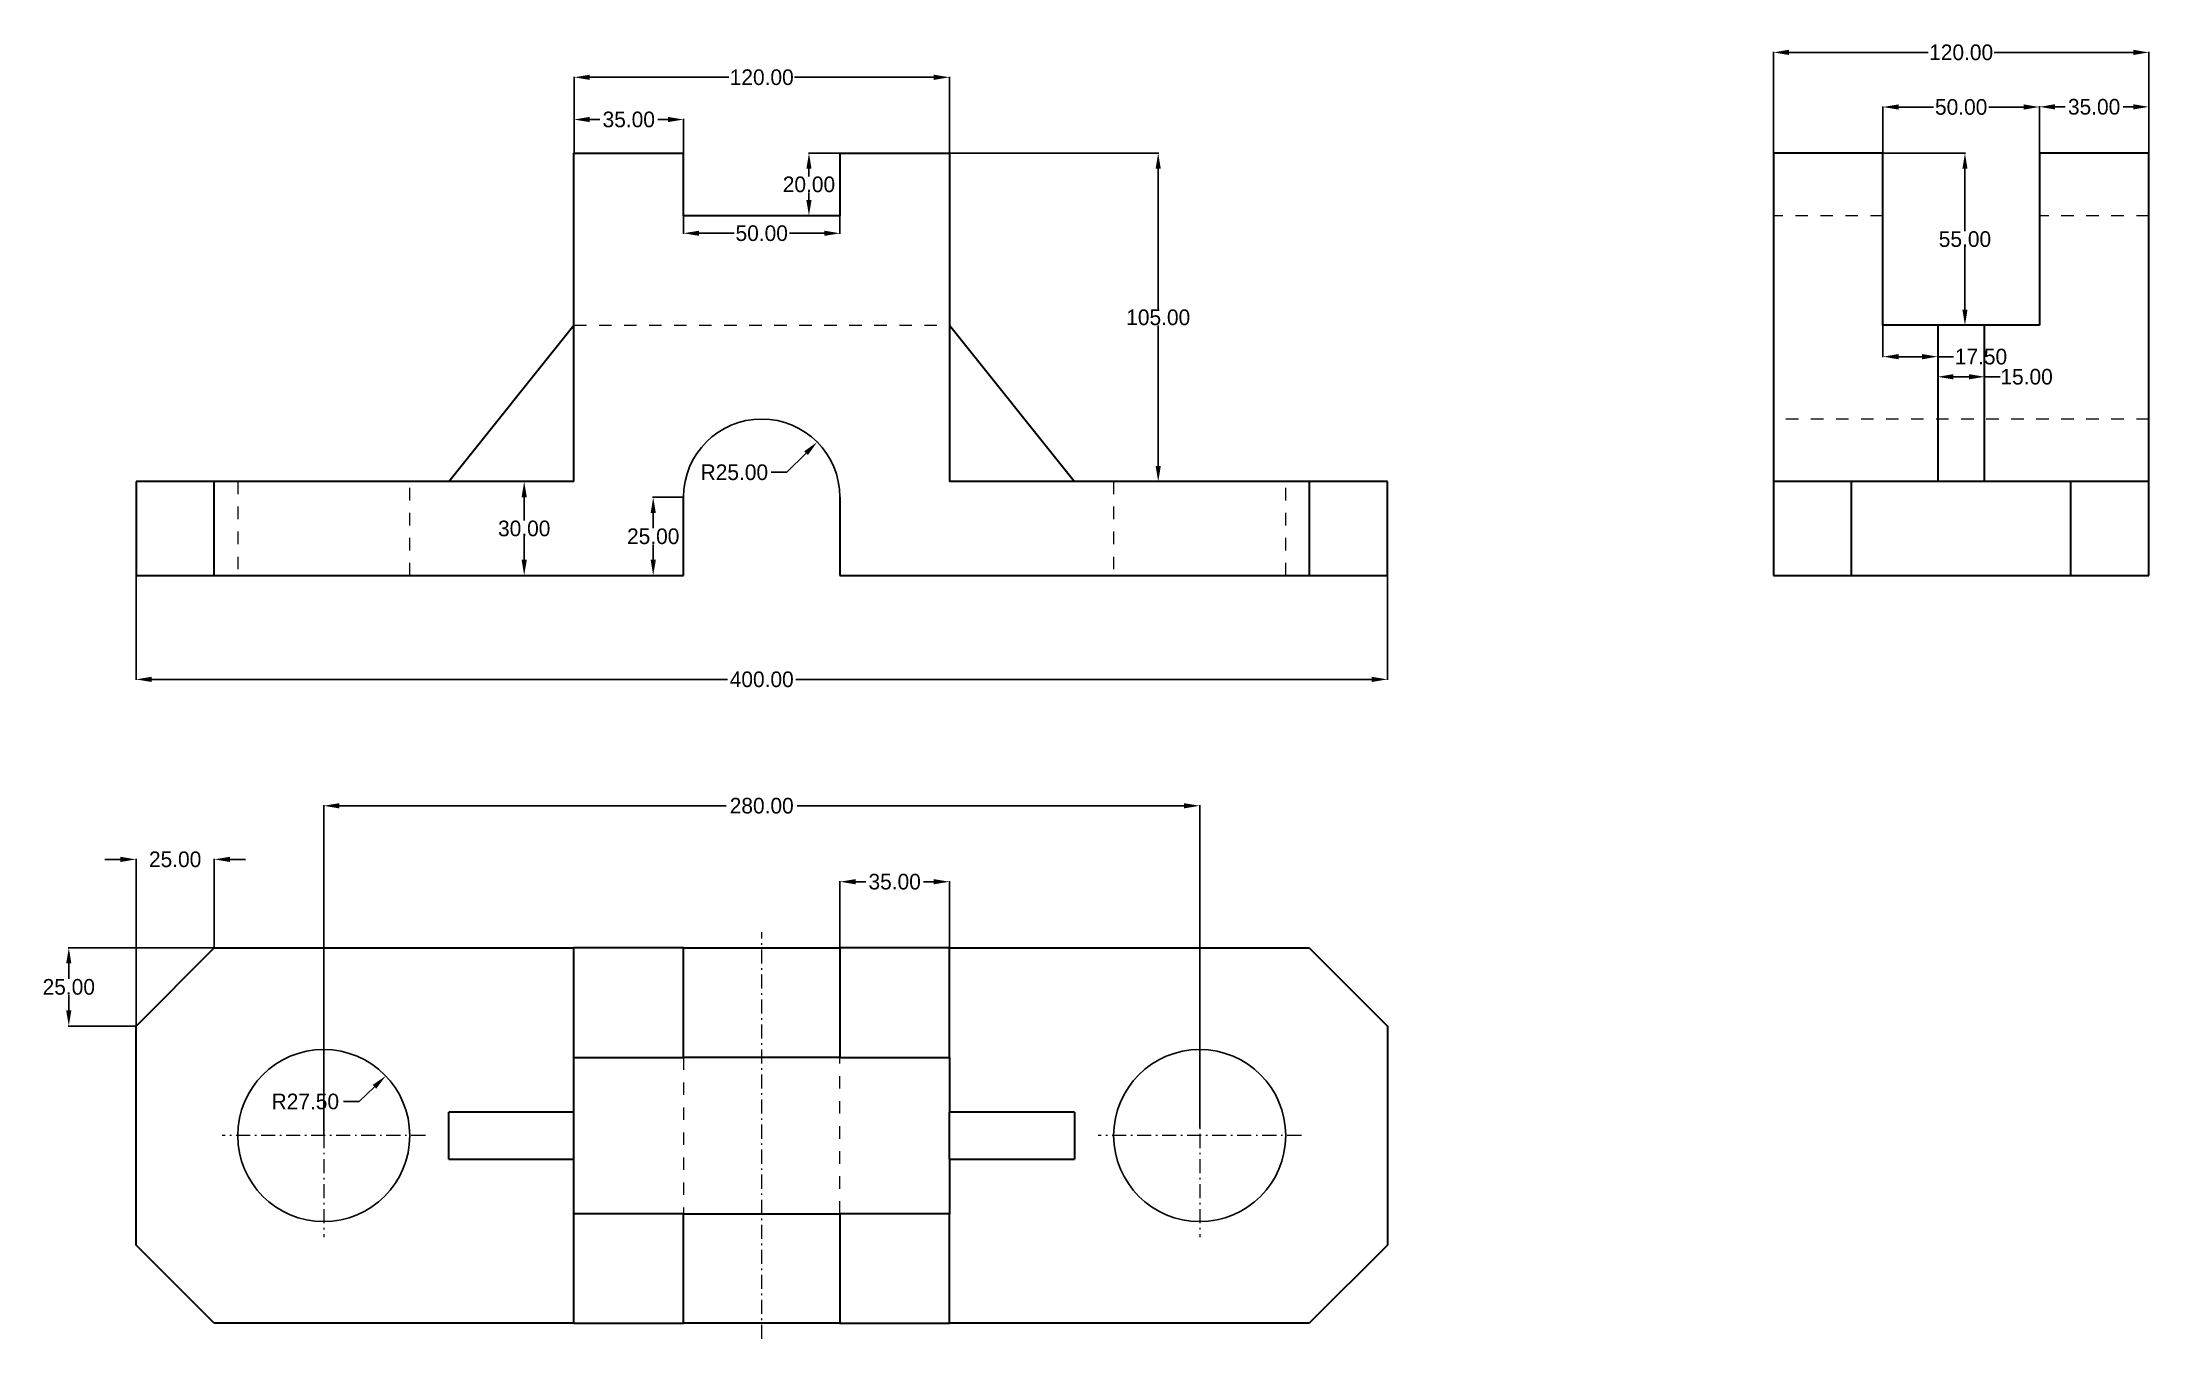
# Model space of a CAD drawing. Header units: millimetres. Extents: x 445 to 1118, y -1003 to -588.
import ezdxf

# ---------------------------------------------------------------- set-up
doc = ezdxf.new("R2010")
doc.units = ezdxf.units.MM
for name, pattern in [('CENTER', [8, 4.5, -1.5, 0.5, -1.5]), ('DASHED', [8, 4, -4]), ('SOLID', [0])]:
    doc.linetypes.add(name, pattern=pattern)
doc.dimstyles.get("Standard").update_dxf_attribs({"dimtxt": 5, "dimasz": 5, "dimexe": 0.18, "dimexo": 0.0625, "dimgap": 0.09, "dimtad": 0, "dimtih": 1, "dimtoh": 1, "dimdec": 4, "dimzin": 0, "dimdsep": 46, "dimtxsty": 'Standard', "dimcen": 0.09, "dimadec": 0, "dimazin": 0, "dimtfac": 1, "dimtdec": 4, "dimtofl": 0, "dimtmove": 0, "dimatfit": 3, "dimfxl": 1, "dimtolj": 1, "dimtzin": 0, "dimarcsym": 0})

# ---------------------------------------------------------------- blocks, each defined once
blk = doc.blocks.new('BlockOfCenters_1', base_point=(814.847763, -1191.258075))
at = {"linetype": 'CENTER', "lineweight": 9}
for points in [[(814.847763, -1158.758075), (814.847763, -1223.758075)], [(847.347763, -1191.258075), (782.347763, -1191.258075)]]:
    blk.add_lwpolyline(points, dxfattribs=at)
blk = doc.blocks.new('BlockOfCenters_2', base_point=(534.847763, -1191.258075))
at = {"linetype": 'CENTER', "lineweight": 9}
for points in [[(534.847763, -1158.758075), (534.847763, -1223.758075)], [(567.347763, -1191.258075), (502.347763, -1191.258075)]]:
    blk.add_lwpolyline(points, dxfattribs=at)
blk = doc.blocks.new('*D29')
at = {"color": 0, "lineweight": -2, "transparency": 16777216}
for p, q in [((474.85, -758.82), (474.85, -792.17)), ((874.85, -758.82), (874.85, -792.17)), ((479.85, -791.99), (663.92, -791.99)), ((869.85, -791.99), (685.77, -791.99))]:
    blk.add_line(p, q, dxfattribs=at)
at = {"color": 0, "transparency": 16777216}
for points in [[(479.85, -791.15), (479.85, -792.82), (474.85, -791.99)], [(869.85, -791.15), (869.85, -792.82), (874.85, -791.99)]]:
    blk.add_solid(points, dxfattribs=at)
at = {"layer": 'Defpoints', "color": 0, "transparency": 16777216}
for p in [(474.85, -758.76, 35), (874.85, -758.76, 35), (474.85, -791.99)]:
    blk.add_point(p, dxfattribs=at)
at = {"color": 0, "transparency": 16777216, "insert": (674.85, -791.99), "char_height": 5, "attachment_point": 5}
blk.add_mtext('\\A1;400.00', dxfattribs=at)
blk = doc.blocks.new('*D30')
at = {"color": 0, "lineweight": -2, "transparency": 16777216}
for p, q in [((614.85, -623.7), (614.85, -599.33)), ((734.85, -623.7), (734.85, -599.33)), ((619.85, -599.51), (664.34, -599.51)), ((729.85, -599.51), (685.35, -599.51))]:
    blk.add_line(p, q, dxfattribs=at)
at = {"color": 0, "transparency": 16777216}
for points in [[(619.85, -598.68), (619.85, -600.34), (614.85, -599.51)], [(729.85, -598.68), (729.85, -600.34), (734.85, -599.51)]]:
    blk.add_solid(points, dxfattribs=at)
at = {"layer": 'Defpoints', "color": 0, "transparency": 16777216}
for p in [(734.85, -599.51), (614.85, -623.76, 60), (734.85, -623.76, 60)]:
    blk.add_point(p, dxfattribs=at)
at = {"color": 0, "transparency": 16777216, "insert": (674.85, -599.51), "char_height": 5, "attachment_point": 5}
blk.add_mtext('\\A1;120.00', dxfattribs=at)
blk = doc.blocks.new('*D31')
at = {"color": 0, "lineweight": -2, "transparency": 16777216}
for p, q in [((649.85, -643.82), (649.85, -649.55)), ((699.85, -643.82), (699.85, -649.55)), ((654.85, -649.37), (666.01, -649.37)), ((694.85, -649.37), (683.69, -649.37))]:
    blk.add_line(p, q, dxfattribs=at)
at = {"color": 0, "transparency": 16777216}
for points in [[(654.85, -648.54), (654.85, -650.2), (649.85, -649.37)], [(694.85, -648.54), (694.85, -650.2), (699.85, -649.37)]]:
    blk.add_solid(points, dxfattribs=at)
at = {"layer": 'Defpoints', "color": 0, "transparency": 16777216}
for p in [(649.85, -643.76, 60), (699.85, -643.76, 60), (699.85, -649.37)]:
    blk.add_point(p, dxfattribs=at)
at = {"color": 0, "transparency": 16777216, "insert": (674.85, -649.37), "char_height": 5, "attachment_point": 5}
blk.add_mtext('\\A1;50.00', dxfattribs=at)
blk = doc.blocks.new('*D32')
at = {"color": 0, "lineweight": -2, "transparency": 16777216}
for p, q in [((699.85, -877.75), (699.85, -856.49)), ((704.85, -856.67), (708.09, -856.67)), ((729.85, -856.67), (726.6, -856.67)), ((734.85, -877.75), (734.85, -856.49))]:
    blk.add_line(p, q, dxfattribs=at)
at = {"color": 0, "transparency": 16777216}
for points in [[(704.85, -855.84), (704.85, -857.5), (699.85, -856.67)], [(729.85, -855.84), (729.85, -857.5), (734.85, -856.67)]]:
    blk.add_solid(points, dxfattribs=at)
at = {"layer": 'Defpoints', "color": 0, "transparency": 16777216}
for p in [(734.85, -856.67), (699.85, -877.81, 47.5), (734.85, -877.81, -37.5)]:
    blk.add_point(p, dxfattribs=at)
at = {"color": 0, "transparency": 16777216, "insert": (717.35, -856.67), "char_height": 5, "attachment_point": 5}
blk.add_mtext('\\A1;35.00', dxfattribs=at)
blk = doc.blocks.new('*D34')
at = {"color": 0, "lineweight": -2, "transparency": 16777216}
for p, q in [((534.85, -937.75), (534.85, -832.21)), ((539.85, -832.39), (663.51, -832.39)), ((809.85, -832.39), (686.19, -832.39)), ((814.85, -935.21), (814.85, -832.21))]:
    blk.add_line(p, q, dxfattribs=at)
at = {"color": 0, "transparency": 16777216}
for points in [[(539.85, -831.56), (539.85, -833.23), (534.85, -832.39)], [(809.85, -831.56), (809.85, -833.23), (814.85, -832.39)]]:
    blk.add_solid(points, dxfattribs=at)
at = {"layer": 'Defpoints', "color": 0, "transparency": 16777216}
for p in [(534.85, -832.39), (814.85, -935.28), (534.85, -937.81)]:
    blk.add_point(p, dxfattribs=at)
at = {"color": 0, "transparency": 16777216, "insert": (674.85, -832.39), "char_height": 5, "attachment_point": 5}
blk.add_mtext('\\A1;280.00', dxfattribs=at)
blk = doc.blocks.new('*D36')
at = {"color": 0, "lineweight": -2, "transparency": 16777216}
for p, q in [((699.79, -623.76), (689.77, -623.76)), ((689.95, -628.76), (689.95, -631.17)), ((689.95, -638.76), (689.95, -636.35)), ((699.79, -643.76), (689.77, -643.76))]:
    blk.add_line(p, q, dxfattribs=at)
at = {"color": 0, "transparency": 16777216}
for points in [[(689.12, -628.76), (690.78, -628.76), (689.95, -623.76)], [(689.12, -638.76), (690.78, -638.76), (689.95, -643.76)]]:
    blk.add_solid(points, dxfattribs=at)
at = {"layer": 'Defpoints', "color": 0, "transparency": 16777216}
for p in [(699.85, -623.76, 60), (689.95, -643.76), (699.85, -643.76, 60)]:
    blk.add_point(p, dxfattribs=at)
at = {"color": 0, "transparency": 16777216, "insert": (689.95, -633.76), "char_height": 5, "attachment_point": 5}
blk.add_mtext('\\A1;20.00', dxfattribs=at)
blk = doc.blocks.new('*D37')
at = {"color": 0, "lineweight": -2, "transparency": 16777216}
for p, q in [((614.85, -623.7), (614.85, -612.83)), ((619.85, -613.01), (623.09, -613.01)), ((644.85, -613.01), (641.6, -613.01)), ((649.85, -623.7), (649.85, -612.83))]:
    blk.add_line(p, q, dxfattribs=at)
at = {"color": 0, "transparency": 16777216}
for points in [[(619.85, -612.17), (619.85, -613.84), (614.85, -613.01)], [(644.85, -612.17), (644.85, -613.84), (649.85, -613.01)]]:
    blk.add_solid(points, dxfattribs=at)
at = {"layer": 'Defpoints', "color": 0, "transparency": 16777216}
for p in [(649.85, -613.01), (614.85, -623.76, 60), (649.85, -623.76, 60)]:
    blk.add_point(p, dxfattribs=at)
at = {"color": 0, "transparency": 16777216, "insert": (632.35, -613.01), "char_height": 5, "attachment_point": 5}
blk.add_mtext('\\A1;35.00', dxfattribs=at)
blk = doc.blocks.new('*D38')
at = {"color": 0, "lineweight": -2, "transparency": 16777216}
for p, q in [((1050.75, -678.82), (1050.75, -695.43)), ((1065.75, -678.82), (1065.75, -695.43)), ((1055.75, -695.25), (1060.75, -695.25)), ((1065.75, -695.25), (1070.75, -695.25))]:
    blk.add_line(p, q, dxfattribs=at)
at = {"color": 0, "transparency": 16777216}
for points in [[(1055.75, -694.42), (1055.75, -696.09), (1050.75, -695.25)], [(1060.75, -694.42), (1060.75, -696.09), (1065.75, -695.25)]]:
    blk.add_solid(points, dxfattribs=at)
at = {"layer": 'Defpoints', "color": 0, "transparency": 16777216}
for p in [(1050.75, -678.76, 60), (1065.75, -678.76, 60), (1065.75, -695.25)]:
    blk.add_point(p, dxfattribs=at)
at = {"color": 0, "transparency": 16777216, "insert": (1079.17, -695.25), "char_height": 5, "attachment_point": 5}
blk.add_mtext('\\A1;15.00', dxfattribs=at)
blk = doc.blocks.new('*D39')
at = {"color": 0, "lineweight": -2, "transparency": 16777216}
for p, q in [((998.25, -623.7), (998.25, -591.37)), ((1003.25, -591.55), (1047.74, -591.55)), ((1113.25, -591.55), (1068.76, -591.55)), ((1118.25, -623.7), (1118.25, -591.37))]:
    blk.add_line(p, q, dxfattribs=at)
at = {"color": 0, "transparency": 16777216}
for points in [[(1003.25, -590.71), (1003.25, -592.38), (998.25, -591.55)], [(1113.25, -590.71), (1113.25, -592.38), (1118.25, -591.55)]]:
    blk.add_solid(points, dxfattribs=at)
at = {"layer": 'Defpoints', "color": 0, "transparency": 16777216}
for p in [(998.25, -591.55), (998.25, -623.76, 60), (1118.25, -623.76, 60)]:
    blk.add_point(p, dxfattribs=at)
at = {"color": 0, "transparency": 16777216, "insert": (1058.25, -591.55), "char_height": 5, "attachment_point": 5}
blk.add_mtext('\\A1;120.00', dxfattribs=at)
blk = doc.blocks.new('*D40')
at = {"color": 0, "lineweight": -2, "transparency": 16777216}
for p, q in [((1033.25, -623.7), (1033.25, -608.83)), ((1038.25, -609.01), (1049.41, -609.01)), ((1078.25, -609.01), (1067.09, -609.01)), ((1083.25, -623.7), (1083.25, -608.83))]:
    blk.add_line(p, q, dxfattribs=at)
at = {"color": 0, "transparency": 16777216}
for points in [[(1038.25, -608.18), (1038.25, -609.84), (1033.25, -609.01)], [(1078.25, -608.18), (1078.25, -609.84), (1083.25, -609.01)]]:
    blk.add_solid(points, dxfattribs=at)
at = {"layer": 'Defpoints', "color": 0, "transparency": 16777216}
for p in [(1033.25, -609.01), (1033.25, -623.76, 60), (1083.25, -623.76, 60)]:
    blk.add_point(p, dxfattribs=at)
at = {"color": 0, "transparency": 16777216, "insert": (1058.25, -609.01), "char_height": 5, "attachment_point": 5}
blk.add_mtext('\\A1;50.00', dxfattribs=at)
blk = doc.blocks.new('*D41')
at = {"color": 0, "lineweight": -2, "transparency": 16777216}
for p, q in [((1083.25, -623.63), (1083.25, -608.78)), ((1088.25, -608.96), (1091.49, -608.96)), ((1113.25, -608.96), (1110.01, -608.96)), ((1118.25, -623.7), (1118.25, -608.78))]:
    blk.add_line(p, q, dxfattribs=at)
at = {"color": 0, "transparency": 16777216}
for points in [[(1088.25, -608.12), (1088.25, -609.79), (1083.25, -608.96)], [(1113.25, -608.12), (1113.25, -609.79), (1118.25, -608.96)]]:
    blk.add_solid(points, dxfattribs=at)
at = {"layer": 'Defpoints', "color": 0, "transparency": 16777216}
for p in [(1118.25, -608.96), (1083.25, -623.7), (1118.25, -623.76, 60)]:
    blk.add_point(p, dxfattribs=at)
at = {"color": 0, "transparency": 16777216, "insert": (1100.75, -608.96), "char_height": 5, "attachment_point": 5}
blk.add_mtext('\\A1;35.00', dxfattribs=at)
blk = doc.blocks.new('*D42')
at = {"color": 0, "lineweight": -2, "transparency": 16777216}
for p, q in [((734.91, -623.76), (801.77, -623.76)), ((801.59, -628.76), (801.59, -673.67)), ((801.59, -723.76), (801.59, -678.85)), ((734.97, -728.76), (801.77, -728.76))]:
    blk.add_line(p, q, dxfattribs=at)
at = {"color": 0, "transparency": 16777216}
for points in [[(800.76, -628.76), (802.42, -628.76), (801.59, -623.76)], [(800.76, -723.76), (802.42, -723.76), (801.59, -728.76)]]:
    blk.add_solid(points, dxfattribs=at)
at = {"layer": 'Defpoints', "color": 0, "transparency": 16777216}
for p in [(734.85, -623.76, 60), (734.91, -728.76), (801.59, -728.76)]:
    blk.add_point(p, dxfattribs=at)
at = {"color": 0, "transparency": 16777216, "insert": (801.59, -676.26), "char_height": 5, "attachment_point": 5}
blk.add_mtext('\\A1;105.00', dxfattribs=at)
blk = doc.blocks.new('*D43')
at = {"color": 0, "lineweight": -2, "transparency": 16777216}
for p, q in [((649.79, -733.76), (639.99, -733.76)), ((640.17, -738.76), (640.17, -743.67)), ((640.17, -753.76), (640.17, -748.85)), ((649.79, -758.76), (639.99, -758.76))]:
    blk.add_line(p, q, dxfattribs=at)
at = {"color": 0, "transparency": 16777216}
for points in [[(639.34, -738.76), (641.01, -738.76), (640.17, -733.76)], [(639.34, -753.76), (641.01, -753.76), (640.17, -758.76)]]:
    blk.add_solid(points, dxfattribs=at)
at = {"layer": 'Defpoints', "color": 0, "transparency": 16777216}
for p in [(640.17, -733.76), (649.85, -733.76, 60), (649.85, -758.76, 60)]:
    blk.add_point(p, dxfattribs=at)
at = {"color": 0, "transparency": 16777216, "insert": (640.17, -746.26), "char_height": 5, "attachment_point": 5}
blk.add_mtext('\\A1;25.00', dxfattribs=at)
blk = doc.blocks.new('*D45')
at = {"color": 0, "lineweight": -2, "transparency": 16777216}
for p, q in [((546.15, -926.95), (551.07, -922.22)), ((541.15, -926.95), (546.15, -926.95))]:
    blk.add_line(p, q, dxfattribs=at)
at = {"color": 0, "transparency": 16777216}
blk.add_solid([(550.49, -921.62), (551.65, -922.82), (554.68, -918.76)], dxfattribs=at)
at = {"layer": 'Defpoints', "color": 0, "transparency": 16777216}
for p in [(554.68, -918.76, -37.5), (534.85, -937.81, -37.5)]:
    blk.add_point(p, dxfattribs=at)
at = {"color": 0, "transparency": 16777216, "insert": (528.97, -926.95), "char_height": 5, "attachment_point": 5}
blk.add_mtext('\\A1;R27.50', dxfattribs=at)
blk = doc.blocks.new('*D46')
at = {"color": 0, "lineweight": -2, "transparency": 16777216}
for p, q in [((614.79, -728.76), (598.75, -728.76)), ((598.93, -733.76), (598.93, -741.17)), ((598.93, -753.76), (598.93, -746.35)), ((614.72, -758.76), (598.75, -758.76))]:
    blk.add_line(p, q, dxfattribs=at)
at = {"color": 0, "transparency": 16777216}
for points in [[(598.09, -733.76), (599.76, -733.76), (598.93, -728.76)], [(598.09, -753.76), (599.76, -753.76), (598.93, -758.76)]]:
    blk.add_solid(points, dxfattribs=at)
at = {"layer": 'Defpoints', "color": 0, "transparency": 16777216}
for p in [(614.85, -728.76, 60), (598.93, -758.76), (614.79, -758.76)]:
    blk.add_point(p, dxfattribs=at)
at = {"color": 0, "transparency": 16777216, "insert": (598.93, -743.76), "char_height": 5, "attachment_point": 5}
blk.add_mtext('\\A1;30.00', dxfattribs=at)
blk = doc.blocks.new('*D47')
at = {"color": 0, "lineweight": -2, "transparency": 16777216}
for p, q in [((469.85, -849.53), (464.85, -849.53)), ((474.85, -902.75), (474.85, -849.35)), ((499.85, -877.75), (499.85, -849.35)), ((504.85, -849.53), (509.85, -849.53))]:
    blk.add_line(p, q, dxfattribs=at)
at = {"color": 0, "transparency": 16777216}
for points in [[(469.85, -848.7), (469.85, -850.36), (474.85, -849.53)], [(504.85, -848.7), (504.85, -850.36), (499.85, -849.53)]]:
    blk.add_solid(points, dxfattribs=at)
at = {"layer": 'Defpoints', "color": 0, "transparency": 16777216}
for p in [(474.85, -849.53), (499.85, -877.81, -37.5), (474.85, -902.81, -37.5)]:
    blk.add_point(p, dxfattribs=at)
at = {"color": 0, "transparency": 16777216, "insert": (487.35, -849.53), "char_height": 5, "attachment_point": 5}
blk.add_mtext('\\A1;25.00', dxfattribs=at)
blk = doc.blocks.new('*D48')
at = {"color": 0, "lineweight": -2, "transparency": 16777216}
for p, q in [((499.79, -877.81), (453.18, -877.81)), ((453.36, -882.81), (453.36, -887.72)), ((453.36, -897.81), (453.36, -892.9)), ((474.79, -902.81), (453.18, -902.81))]:
    blk.add_line(p, q, dxfattribs=at)
at = {"color": 0, "transparency": 16777216}
for points in [[(452.53, -882.81), (454.19, -882.81), (453.36, -877.81)], [(452.53, -897.81), (454.19, -897.81), (453.36, -902.81)]]:
    blk.add_solid(points, dxfattribs=at)
at = {"layer": 'Defpoints', "color": 0, "transparency": 16777216}
for p in [(499.85, -877.81, -37.5), (453.36, -902.81), (474.85, -902.81, -37.5)]:
    blk.add_point(p, dxfattribs=at)
at = {"color": 0, "transparency": 16777216, "insert": (453.36, -890.31), "char_height": 5, "attachment_point": 5}
blk.add_mtext('\\A1;25.00', dxfattribs=at)
blk = doc.blocks.new('*D51')
at = {"color": 0, "lineweight": -2, "transparency": 16777216}
for p, q in [((682.86, -725.79), (689.03, -719.65)), ((677.86, -725.79), (682.86, -725.79))]:
    blk.add_line(p, q, dxfattribs=at)
at = {"color": 0, "transparency": 16777216}
blk.add_solid([(688.44, -719.06), (689.62, -720.25), (692.57, -716.13)], dxfattribs=at)
at = {"layer": 'Defpoints', "color": 0, "transparency": 16777216}
for p in [(692.57, -716.13, 60), (674.85, -733.76, 60)]:
    blk.add_point(p, dxfattribs=at)
at = {"color": 0, "transparency": 16777216, "insert": (666.11, -725.79), "char_height": 5, "attachment_point": 5}
blk.add_mtext('\\A1;R25.00', dxfattribs=at)
blk = doc.blocks.new('*D52')
at = {"color": 0, "lineweight": -2, "transparency": 16777216}
for p, q in [((1033.31, -623.76), (1059.64, -623.76)), ((1059.46, -628.76), (1059.46, -648.67)), ((1059.46, -673.76), (1059.46, -653.85)), ((1033.31, -678.76), (1059.64, -678.76))]:
    blk.add_line(p, q, dxfattribs=at)
at = {"color": 0, "transparency": 16777216}
for points in [[(1058.63, -628.76), (1060.29, -628.76), (1059.46, -623.76)], [(1058.63, -673.76), (1060.29, -673.76), (1059.46, -678.76)]]:
    blk.add_solid(points, dxfattribs=at)
at = {"layer": 'Defpoints', "color": 0, "transparency": 16777216}
for p in [(1033.25, -623.76, 60), (1033.25, -678.76, 60), (1059.46, -678.76)]:
    blk.add_point(p, dxfattribs=at)
at = {"color": 0, "transparency": 16777216, "insert": (1059.46, -651.26), "char_height": 5, "attachment_point": 5}
blk.add_mtext('\\A1;55.00', dxfattribs=at)
blk = doc.blocks.new('*D53')
at = {"color": 0, "lineweight": -2, "transparency": 16777216}
for p, q in [((1033.25, -678.82), (1033.25, -689)), ((1050.75, -678.82), (1050.75, -689)), ((1038.25, -688.82), (1045.75, -688.82)), ((1050.75, -688.82), (1055.75, -688.82))]:
    blk.add_line(p, q, dxfattribs=at)
at = {"color": 0, "transparency": 16777216}
for points in [[(1038.25, -687.99), (1038.25, -689.66), (1033.25, -688.82)], [(1045.75, -687.99), (1045.75, -689.66), (1050.75, -688.82)]]:
    blk.add_solid(points, dxfattribs=at)
at = {"layer": 'Defpoints', "color": 0, "transparency": 16777216}
for p in [(1033.25, -678.76, 60), (1050.75, -678.76), (1050.75, -688.82)]:
    blk.add_point(p, dxfattribs=at)
at = {"color": 0, "transparency": 16777216, "insert": (1064.59, -688.82), "char_height": 5, "attachment_point": 5}
blk.add_mtext('\\A1;17.50', dxfattribs=at)

msp = doc.modelspace()

# ---------------------------------------------------------------- linework, layer by layer
at = {"linetype": 'SOLID', "lineweight": 30}
for p, q in [((614.848, -728.758, 60), (614.848, -623.758, 60)), ((614.848, -623.758, 60), (649.848, -623.758, 60)), ((649.848, -643.758, 60), (649.848, -623.758, 60)), ((699.848, -623.758, 60), (699.848, -643.758, 60)), ((699.848, -623.758, 60), (734.848, -623.758, 60)), ((734.848, -623.758, 60), (734.848, -728.758, 60)), ((998.249, -623.758, 60), (998.249, -728.758, 60)), ((1033.249, -623.758, 60), (998.249, -623.758, 60)), ((1033.249, -678.758, 60), (1033.249, -623.758, 60)), ((1083.249, -623.758, 60), (1083.249, -678.758, 60)), ((1118.249, -623.758, 60), (1083.249, -623.758, 60)), ((1118.249, -728.758, 60), (1118.249, -623.758, 60)), ((699.848, -643.758, 60), (649.848, -643.758, 60)), ((574.848, -728.758, 7.5), (614.848, -678.758, 7.5)), ((734.848, -678.758, 7.5), (774.848, -728.758, 7.5)), ((1050.749, -678.758, 60), (1033.249, -678.758, 60)), ((1065.749, -678.758, 60), (1050.749, -678.758, 60)), ((1050.749, -678.758, 60), (1050.749, -728.758, 100)), ((1065.749, -728.758, 100), (1065.749, -678.758, 60)), ((1083.249, -678.758, 60), (1065.749, -678.758, 60)), ((499.848, -728.758, 60), (474.848, -728.758, 35)), ((474.848, -728.758, 35), (474.848, -758.758, 35)), ((614.848, -728.758, 60), (499.848, -728.758, 60)), ((499.848, -758.758, 60), (499.848, -728.758, 60)), ((649.848, -758.758, 60), (649.848, -733.758, 60)), ((699.848, -733.758, 60), (699.848, -758.758, 60)), ((849.848, -728.758, 60), (734.848, -728.758, 60)), ((849.848, -728.758, 60), (849.848, -758.758, 60)), ((874.848, -728.758, 35), (849.848, -728.758, 60)), ((874.848, -758.758, 35), (874.848, -728.758, 35)), ((998.249, -728.758, 175), (998.249, -758.758, 175)), ((1023.249, -728.758, 200), (998.249, -728.758, 175)), ((1093.249, -728.758, 200), (1023.249, -728.758, 200)), ((1023.249, -758.758, 200), (1023.249, -728.758, 200)), ((1118.249, -728.758, 175), (1093.249, -728.758, 200)), ((1093.249, -728.758, 200), (1093.249, -758.758, 200)), ((1118.249, -758.758, 175), (1118.249, -728.758, 175)), ((474.848, -758.758, 35), (499.848, -758.758, 60)), ((499.848, -758.758, 60), (649.848, -758.758, 60)), ((699.848, -758.758, 60), (849.848, -758.758, 60)), ((849.848, -758.758, 60), (874.848, -758.758, 35)), ((998.249, -758.758, 175), (1023.249, -758.758, 200)), ((1023.249, -758.758, 200), (1093.249, -758.758, 200)), ((1093.249, -758.758, 200), (1118.249, -758.758, 175)), ((474.848, -902.811, -37.5), (499.848, -877.811, -37.5)), ((499.848, -877.811, -37.5), (614.848, -877.811, -37.5)), ((614.848, -912.811, 67.5), (614.848, -877.811, 67.5)), ((649.848, -877.811, 67.5), (614.848, -877.811, 67.5)), ((649.848, -877.811, 47.5), (699.848, -877.811, 47.5)), ((649.848, -912.811, 67.5), (649.848, -877.811, 67.5)), ((699.848, -877.811, 67.5), (699.848, -912.811, 67.5)), ((734.848, -877.811, 67.5), (699.848, -877.811, 67.5)), ((734.848, -877.811, -37.5), (849.848, -877.811, -37.5)), ((734.848, -912.811, 67.5), (734.848, -877.811, 67.5)), ((849.848, -877.811, -37.5), (874.848, -902.811, -37.5)), ((474.848, -972.811, -37.5), (474.848, -902.811, -37.5)), ((874.848, -902.811, -37.5), (874.848, -972.811, -37.5)), ((614.848, -930.311, 12.5), (614.848, -912.811, 12.5)), ((614.848, -912.811, 67.5), (649.848, -912.811, 67.5)), ((699.848, -912.811, 47.5), (649.848, -912.811, 47.5)), ((699.848, -912.811, 67.5), (734.848, -912.811, 67.5)), ((734.848, -912.811, 12.5), (734.848, -930.311, 12.5)), ((574.848, -945.311, -37.5), (574.848, -930.311, -37.5)), ((614.848, -930.311, 12.5), (574.848, -930.311, -37.5)), ((614.848, -945.311, 12.5), (614.848, -930.311, 12.5)), ((734.848, -945.311, 12.5), (734.848, -930.311, 12.5)), ((774.848, -930.311, -37.5), (734.848, -930.311, 12.5)), ((774.848, -930.311, -37.5), (774.848, -945.311, -37.5)), ((574.848, -945.311, -37.5), (614.848, -945.311, 12.5)), ((614.848, -962.811, 12.5), (614.848, -945.311, 12.5)), ((734.848, -945.311, 12.5), (774.848, -945.311, -37.5)), ((734.848, -945.311, 12.5), (734.848, -962.811, 12.5)), ((614.848, -997.811, 67.5), (614.848, -962.811, 67.5)), ((649.848, -962.811, 67.5), (614.848, -962.811, 67.5)), ((649.848, -962.811, 47.5), (699.848, -962.811, 47.5)), ((649.848, -997.811, 67.5), (649.848, -962.811, 67.5)), ((699.848, -962.811, 67.5), (699.848, -997.811, 67.5)), ((734.848, -962.811, 67.5), (699.848, -962.811, 67.5)), ((734.848, -997.811, 67.5), (734.848, -962.811, 67.5)), ((499.848, -997.811, -37.5), (474.848, -972.811, -37.5)), ((874.848, -972.811, -37.5), (849.848, -997.811, -37.5)), ((614.848, -997.811, -37.5), (499.848, -997.811, -37.5)), ((614.848, -997.811, 67.5), (649.848, -997.811, 67.5)), ((699.848, -997.811, 47.5), (649.848, -997.811, 47.5)), ((699.848, -997.811, 67.5), (734.848, -997.811, 67.5)), ((849.848, -997.811, -37.5), (734.848, -997.811, -37.5))]:
    msp.add_line(p, q, dxfattribs=at)
for p, q in [((699.785, -643.758), (684.063, -643.758)), ((1050.749, -678.821), (1050.749, -698.166)), ((1065.749, -678.821), (1065.749, -698.166)), ((614.848, -728.696), (614.848, -719.869)), ((614.785, -728.758), (599.103, -728.758)), ((734.91, -728.758), (783.279, -728.758)), ((614.785, -758.758), (599.103, -758.758)), ((649.785, -758.758), (638.631, -758.758))]:
    msp.add_line(p, q)
at = {"color": 9, "linetype": 'DASHED', "lineweight": 9, "true_color": 0xc0c0c0}
for p, q in [((1033.249, -643.758, 25), (998.249, -643.758, 25)), ((1118.249, -643.758, 25), (1083.249, -643.758, 25)), ((614.848, -678.758, 25), (734.848, -678.758, 25)), ((1118.249, -708.758), (998.249, -708.758)), ((507.348, -728.758), (507.348, -758.758)), ((562.348, -758.758), (562.348, -728.758)), ((787.348, -728.758), (787.348, -758.758)), ((842.348, -758.758), (842.348, -728.758)), ((649.848, -912.811, -42.5), (649.848, -962.811, -42.5)), ((699.848, -962.811, -42.5), (699.848, -912.811, -42.5))]:
    msp.add_line(p, q, dxfattribs=at)
at = {"color": 9, "linetype": 'CENTER', "lineweight": 9, "true_color": 0xc0c0c0}
msp.add_line((674.848, -1002.811, -42.5), (674.848, -872.811, -42.5), dxfattribs=at)
for centre in [(534.848, -937.811), (814.848, -937.811)]:
    msp.add_circle(centre, 27.5)
msp.add_arc((674.848, -733.758, 60), 25, 0, 180)

# ---------------------------------------------------------------- block references
for name, p in [('BlockOfCenters_2', (534.848, -937.811)), ('BlockOfCenters_1', (814.848, -937.811))]:
    msp.add_blockref(name, p)

# ---------------------------------------------------------------- dimensions: what is measured, and where the dimension line sits
for base, p1, p2, picture, middle in [((998.249, -591.546), (1118.249, -623.758, 60), (998.249, -623.758, 60), '*D39', (1058.249, -591.546)), ((734.848, -599.51), (614.848, -623.758, 60), (734.848, -623.758, 60), '*D30', (674.848, -599.51)), ((1033.249, -609.01), (1083.249, -623.758, 60), (1033.249, -623.758, 60), '*D40', (1058.249, -609.01)), ((1118.249, -608.956), (1083.249, -623.696), (1118.249, -623.758, 60), '*D41', (1100.749, -608.956)), ((649.848, -613.006), (614.848, -623.758, 60), (649.848, -623.758, 60), '*D37', (632.348, -613.006)), ((699.848, -649.369), (649.848, -643.758, 60), (699.848, -643.758, 60), '*D31', (674.848, -649.369)), ((1050.749, -688.822), (1033.249, -678.758, 60), (1050.749, -678.758), '*D53', (1064.589, -688.822)), ((1065.749, -695.253), (1050.749, -678.758, 60), (1065.749, -678.758, 60), '*D38', (1079.173, -695.253)), ((474.848, -791.988), (874.848, -758.758, 35), (474.848, -758.758, 35), '*D29', (674.848, -791.988)), ((534.848, -832.393), (814.848, -935.277), (534.848, -937.811), '*D34', (674.848, -832.393)), ((474.848, -849.531), (499.848, -877.811, -37.5), (474.848, -902.811, -37.5), '*D47', (487.348, -849.531)), ((734.848, -856.669), (699.848, -877.811, 47.5), (734.848, -877.811, -37.5), '*D32', (717.348, -856.669))]:
    dim = msp.add_linear_dim(base=base, p1=p1, p2=p2, dimstyle='Standard', override={"dimdec": 2})
    dim.commit()
    dim.dimension.update_dxf_attribs({"geometry": picture, "text_midpoint": middle})
for base, p1, p2, picture, middle in [((689.95, -643.758), (699.848, -623.758, 60), (699.848, -643.758, 60), '*D36', (689.95, -633.758)), ((801.592, -728.758), (734.848, -623.758, 60), (734.91, -728.758), '*D42', (801.592, -676.258)), ((1059.459, -678.758), (1033.249, -623.758, 60), (1033.249, -678.758, 60), '*D52', (1059.459, -651.258)), ((598.925, -758.758), (614.848, -728.758, 60), (614.785, -758.758), '*D46', (598.925, -743.758)), ((640.173, -733.758), (649.848, -758.758, 60), (649.848, -733.758, 60), '*D43', (640.173, -746.258)), ((453.36, -902.811), (499.848, -877.811, -37.5), (474.848, -902.811, -37.5), '*D48', (453.36, -890.311))]:
    dim = msp.add_linear_dim(base=base, p1=p1, p2=p2, angle=90, dimstyle='Standard', override={"dimdec": 2})
    dim.commit()
    dim.dimension.update_dxf_attribs({"geometry": picture, "text_midpoint": middle})
for center, mpoint, picture, middle in [((674.848, -733.758, 60), (692.573, -716.128, 60), '*D51', (666.106, -725.787)), ((534.848, -937.811, -37.5), (554.676, -918.756, -37.5), '*D45', (528.973, -926.953))]:
    dim = msp.add_radius_dim(center=center, mpoint=mpoint, dimstyle='Standard', override={"dimdec": 2})
    dim.commit()
    dim.dimension.update_dxf_attribs({"geometry": picture, "text_midpoint": middle, "dimtype": 164})

doc.saveas('drawing.dxf')
